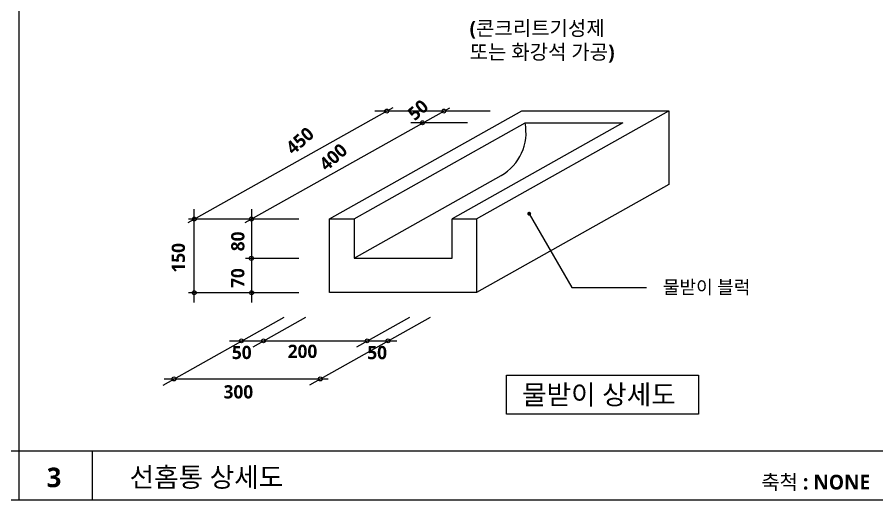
# Model space of a CAD drawing. Header units: millimetres. Extents: x 200 to 163856, y 0 to 163394.
# Drawn here: x 28944 to 30705, y 3493 to 4482 of the extents above; entities that cross this region are included whole.
import ezdxf
from ezdxf.enums import TextEntityAlignment as Align

# ---------------------------------------------------------------- set-up
doc = ezdxf.new("R2010")
doc.units = ezdxf.units.MM
doc.header["$LTSCALE"] = 10
for name, color, linetype in [('A-ANNO-GRA1', 7, 'Continuous'), ('A-ANNO-TEXT1', 7, 'Continuous'), ('AA-STEL', 2, 'Continuous'), ('AZ-LEAD', 7, 'Continuous')]:
    doc.layers.add(name, color=color, linetype=linetype)
doc.styles.add('2020음성 1차', font='')
doc.styles.get('2020음성 1차').set_extended_font_data('NanumGothic', bold=True)

msp = doc.modelspace()

# ---------------------------------------------------------------- linework, layer by layer
at = {"layer": 'A-ANNO-GRA1'}
for p, q in [((28947.4827, 5740), (28947.4827, 3493.33333)), ((25400, 3593.33333), (32494.9654, 3593.33333)), ((29097.4827, 3593.33333), (29097.4827, 3493.33333)), ((25400, 3493.33333), (32494.9654, 3493.33333))]:
    msp.add_line(p, q, dxfattribs=at)
at = {"layer": 'A-ANNO-TEXT1'}
msp.add_lwpolyline([(29946.73662, 3748.69327), (30340.22606, 3748.69327), (30340.22606, 3668.69327), (29946.73662, 3668.69327)], close=True, dxfattribs=at)
at = {"layer": 'AA-STEL', "color": 4}
msp.add_line((29634.40708, 3987.84378), (29935.38947, 4157.29947), dxfattribs=at)
for points in [[(29584.22471, 4068.86974), (29978.18881, 4289.71396), (30279.28302, 4289.71396)], [(29885.31892, 4068.86974), (30279.28302, 4289.71396), (30279.28302, 4139.16686), (29885.31892, 3917.58846)], [(29634.40708, 4068.86974), (29984.59739, 4265.17571), (30185.32686, 4265.17571), (29835.13656, 4068.86974)], [(29584.22471, 3917.58846), (29584.22471, 4068.86974), (29634.40708, 4068.86974), (29634.40708, 3987.84378), (29835.13656, 3987.84378), (29835.13656, 4068.86974), (29885.31892, 4068.86974), (29885.31892, 3917.58846), (29584.22471, 3917.58846)]]:
    msp.add_lwpolyline(points, dxfattribs=at)
msp.add_arc((29886.31298, 4244.84705), 100.36474, 299.27365651, 11.68599306, dxfattribs=at)
at = {"layer": 'AZ-LEAD'}
for p, q in [((29294.19567, 4060.9556), (29714.47559, 4296.64228)), ((29410.99375, 4060.9556), (29830.32738, 4296.20926)), ((29912.94164, 4289.49793), (29677.11256, 4289.49793)), ((29866.70566, 4265.17239), (29750.38962, 4265.17239)), ((29307.00694, 3897.51552), (29307.00694, 4088.20851)), ((29423.81363, 4088.20851), (29423.81363, 3897.51552)), ((29993.19066, 4079.15634), (30080.21567, 3928.42459)), ((29521.15253, 4068.13557), (29294.96317, 4068.13557)), ((29411.76986, 3987.84378), (29521.15253, 3987.84378)), ((30080.21567, 3928.42459), (30233.36168, 3928.42459)), ((29294.96317, 3917.58846), (29521.15253, 3917.58846)), ((29243.03158, 3728.35426), (29490.88979, 3867.296)), ((29427.47378, 3806.60116), (29535.74733, 3867.296)), ((29543.59906, 3728.75945), (29790.73446, 3867.296)), ((29640.03685, 3806.60116), (29748.31039, 3867.296)), ((29379.14563, 3818.64493), (29722.26528, 3818.64493)), ((29245.30462, 3740.80322), (29581.12386, 3740.80322))]:
    msp.add_line(p, q, dxfattribs=at)
at = {"layer": 'AZ-LEAD', "const_width": 4.01459}
msp.add_lwpolyline([(29991.18336, 4079.15634, 1), (29995.19795, 4079.15634, 1)], format="xyb", close=True, dxfattribs=at)
at = {"layer": 'AZ-LEAD'}
for centre in [(29701.32042, 4289.38631), (29818.19173, 4289.38631), (29774.46312, 4265.38742), (29306.80188, 4068.13557), (29423.85816, 4068.13557), (29423.85816, 3987.7814), (29306.80188, 3917.33897), (29424.29494, 3917.37163), (29403.43505, 3818.88437), (29448.8327, 3818.88437), (29661.13345, 3818.88437), (29703.86065, 3818.88437), (29265.23928, 3740.80322), (29564.99726, 3740.80322)]:
    msp.add_circle(centre, 4.01459, dxfattribs=at)

# ---------------------------------------------------------------- texts
at = {"layer": 'A-ANNO-TEXT1', "style": '2020음성 1차'}
for s, height, p in [('(콘크리트기성제', 30, (29871.09639, 4444.08928)), ('또는 화강석 가공)', 30, (29871.09639, 4395.41777)), ('물받이 블럭', 27.098479, (30267.12837, 3915.29806)), ('50', 27.098479, (29384.01256, 3781.52566)), ('200', 27.098479, (29498.38578, 3783.83202)), ('50', 27.098479, (29661.42846, 3781.27327)), ('300', 27.098479, (29366.97825, 3700.87281))]:
    msp.add_text(s, height=height, dxfattribs=at).set_placement(p)
for s, rotation, p in [('50', 41.50725043, (29758.97415, 4268.38757)), ('450', 41.50725043, (29509.34245, 4198.62825)), ('400', 41.50725043, (29577.74533, 4165.07278)), ('80', 90, (29409.62171, 4002.36376)), ('150', 90, (29287.73246, 3958.5778)), ('70', 90, (29409.5139, 3927.22581))]:
    msp.add_text(s, height=27.098479, rotation=rotation, dxfattribs=at).set_placement(p)
msp.add_text('물받이 상세도', height=40, dxfattribs=at).set_placement((30135.97966, 3708.69327), align=Align.MIDDLE_CENTER)
at = {"layer": 'A-ANNO-TEXT1', "linetype": 'Continuous', "style": '2020음성 1차'}
for s, height, p in [('3', 40, (29004.6883, 3519.16059)), ('선홈통 상세도', 40, (29174.34261, 3519.69316)), ('축척 : NONE', 30, (30468.62754, 3514.45979))]:
    msp.add_text(s, height=height, dxfattribs=at).set_placement(p)

doc.saveas('drawing.dxf')
